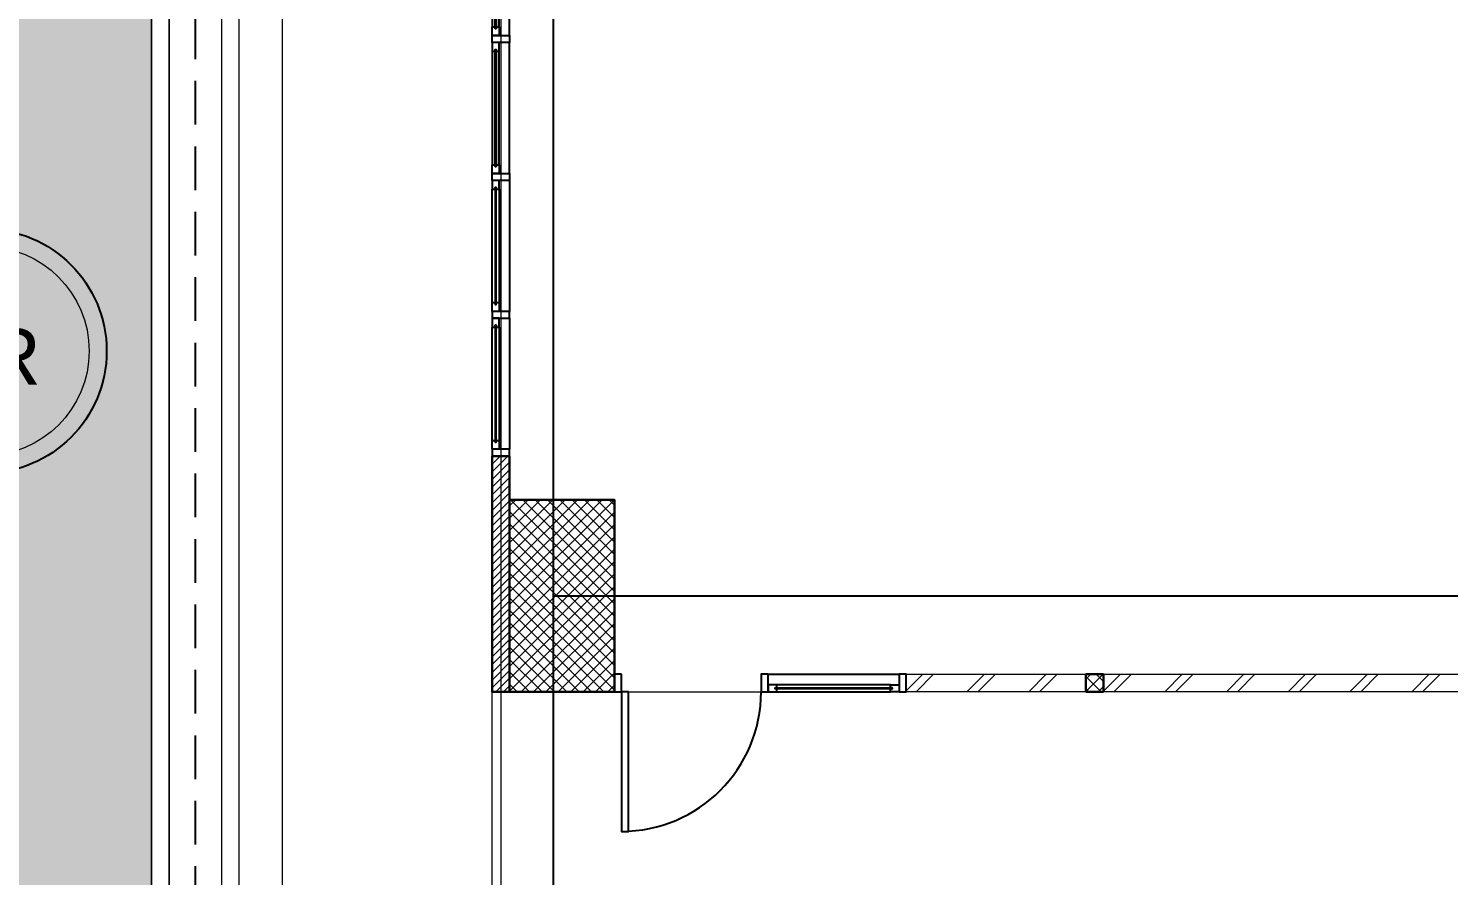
# Model space of a CAD drawing. Header units: inches. Extents: x 0 to 558, y -1 to 295.
# Drawn here: x 186.48 to 194.61, y 183.07 to 187.92 of the extents above; entities that cross this region are included whole.
import ezdxf
from ezdxf.enums import TextEntityAlignment as Align

# ---------------------------------------------------------------- set-up
doc = ezdxf.new("R2010")
doc.units = ezdxf.units.IN
doc.header["$MEASUREMENT"] = 0
doc.linetypes.add('$0$HIDDEN', pattern=[0.375, 0.25, -0.125])
for name, color, linetype, lineweight in [('ars', 11, 'Continuous', 0), ('ARSIR', 31, 'Continuous', 5), ('ARSIR BETON', 8, 'Continuous', 5), ('DINDING2', 146, 'Continuous', 5), ('KOL', 1, 'Continuous', 30), ('KOLOM', 4, 'Continuous', 9), ('lan', 7, 'Continuous', 15), ('RUMPUT', 93, 'Continuous', 0), ('SANITAIR', 15, 'Continuous', 9), ('tem', 5, 'Continuous', 20)]:
    doc.layers.add(name, color=color, linetype=linetype, lineweight=lineweight)
doc.layers.add('as', color=1, linetype='Continuous', plot=False)
doc.layers.add('KACA', color=151, linetype='Continuous')
doc.layers.add('Kusen', color=30, linetype='Continuous')
doc.layers.add('POLYLINE TPAK', color=4, linetype='Continuous', lineweight=20, plot=False)
doc.styles.get("Standard").update_dxf_attribs({"font": 'arial.ttf'})
pattern_1 = [(86.66968846814034, (37.07979678488971, 226.1472495293129), (-0.5066041251576352, 0.5692059985833484), [0.1428749999999999, -0.9347549999999997]), (41.66968846814034, (37.07979678488971, 226.1472495293129), (-0.5066044704663831, 0.5692063865624448), [0.142875, -0.6191249999999999]), (131.6696884681403, (37.07979678488971, 226.1472495293129), (-0.5692063865624448, -0.5066044704663831), [0.142875, -0.6191249999999999])]

# ---------------------------------------------------------------- blocks, each defined once
blk = doc.blocks.new('NOT. SR')
for radius in [0.7, 0.6]:
    blk.add_circle((0, 0), radius)
blk.add_text('SR', height=0.3250922322726625).set_placement((0.008316313864440872, -0.1932078653529175), align=Align.CENTER)
blk = doc.blocks.new('P.80')
at = {"layer": 'Kusen'}
for points in [[(-69.80936654230636, -74.83681232506237), (-69.76936654230636, -74.83681232506237), (-69.76936654230636, -74.03681232506237), (-69.80936654230636, -74.03681232506237)], [(-70.60936654230636, -74.93681232506236), (-70.56936654230635, -74.93681232506236), (-70.56936654230635, -74.83681232506237), (-70.60936654230636, -74.83681232506237)], [(-69.76936654230636, -74.93681232506236), (-69.72936654230635, -74.93681232506236), (-69.72936654230635, -74.83681232506237), (-69.76936654230636, -74.83681232506237)]]:
    blk.add_lwpolyline(points, close=True, dxfattribs=at)
blk.add_arc((-69.76936654230636, -74.83681232506237), 0.7999999999999972, 90.00000000000001, 180, dxfattribs=at)
blk = doc.blocks.new('K 10.10')
at = {"layer": 'ars'}
h = blk.add_hatch(dxfattribs=at)
h.set_pattern_fill('_USER', color=256, scale=0.05, angle=45, double=1, pattern_type=0)
h.set_pattern_definition([(45, (0, 0), (-0.03535533905932738, 0.03535533905932738), []), (135, (0, 0), (-0.03535533905932738, -0.03535533905932738), [])])
h.paths.add_polyline_path([(1560.538338707098, 1380.406891196838), (1560.638338707098, 1380.406891196838), (1560.638338707098, 1380.506891196838), (1560.538338707098, 1380.506891196838)])
at = {"layer": 'KOL'}
blk.add_lwpolyline([(1560.538338707098, 1380.406891196838), (1560.638338707098, 1380.406891196838), (1560.638338707098, 1380.506891196838), (1560.538338707098, 1380.506891196838)], close=True, dxfattribs=at)
blk = doc.blocks.new('k1')
at = {"layer": 'ars'}
h = blk.add_hatch(dxfattribs=at)
h.set_pattern_fill('_USER', color=256, scale=0.05, angle=45, double=1, pattern_type=0)
h.set_pattern_definition([(45, (0, -5.000000000000007), (-0.03535533905932738, 0.03535533905932738), []), (135, (0, -5.000000000000007), (-0.03535533905932738, -0.03535533905932738), [])])
h.paths.add_polyline_path([(-0.2999999999999972, -0.5499999999999972), (0.2999999999999972, -0.5499999999999972), (0.2999999999999972, 0.5500000000000043), (-0.2999999999999972, 0.5500000000000043)])
at = {"layer": 'KOL'}
blk.add_lwpolyline([(-0.2999999999999972, -0.5499999999999972), (0.2999999999999972, -0.5499999999999972), (0.2999999999999972, 0.5500000000000043), (-0.2999999999999972, 0.5500000000000043)], close=True, dxfattribs=at)
blk = doc.blocks.new('BV 320')
at = {"layer": 'KACA'}
for points in [[(0.02750000000031605, 3.120000000000118), (0.02750000000031605, 2.450000000000045), (0.03250000000014097, 2.450000000000045), (0.03250000000014097, 3.120000000000118)], [(0.02750000000031605, 2.330000000000098), (0.02750000000031605, 1.660000000000025), (0.03250000000014097, 1.660000000000025), (0.03250000000014097, 2.330000000000098)], [(0.02750000000031605, 0.8700000000000045), (0.02750000000031605, 1.540000000000077), (0.03250000000014097, 1.540000000000077), (0.03250000000014097, 0.8700000000000045)], [(0.02750000000014552, 0.07999999999998408), (0.02750000000014552, 0.7500000000000568), (0.03249999999997044, 0.7500000000000568), (0.03249999999997044, 0.07999999999998408)]]:
    blk.add_lwpolyline(points, close=True, dxfattribs=at)
at = {"layer": 'Kusen'}
for p, q in [((-0.04999999999984084, 2.410000000000082), (-0.04999999999984084, 3.160000000000082)), ((0.01000000000010459, 2.460000000000264), (0.01000000000010459, 3.1099999999999)), ((0.05000000000035243, 3.1099999999999), (0.05000000000035243, 2.460000000000264)), ((-0.04999999999984084, 1.620000000000061), (-0.04999999999984084, 2.370000000000061)), ((0.01000000000010459, 1.670000000000243), (0.01000000000010459, 2.319999999999879)), ((0.05000000000035243, 2.319999999999879), (0.05000000000035243, 1.670000000000243)), ((-0.04999999999984084, 1.580000000000041), (-0.04999999999984084, 0.8300000000000409)), ((0.01000000000010459, 1.529999999999859), (0.01000000000010459, 0.8800000000002228)), ((0.05000000000035243, 0.8800000000002228), (0.05000000000035243, 1.529999999999859)), ((-0.05000000000001137, 0.7900000000000205), (-0.05000000000001137, 0.04000000000002046)), ((0.009999999999934062, 0.7399999999998386), (0.009999999999934062, 0.09000000000020236)), ((0.0500000000001819, 0.09000000000020236), (0.0500000000001819, 0.7399999999998386))]:
    blk.add_line(p, q, dxfattribs=at)
for points in [[(-0.04999999999984084, 3.200000000000102), (-0.04999999999984084, 3.160000000000082), (0.0500000000001819, 3.160000000000082), (0.0500000000001819, 3.200000000000102)], [(-0.04999999999984084, 2.410000000000082), (-0.04999999999984084, 2.370000000000061), (0.0500000000001819, 2.370000000000061), (0.0500000000001819, 2.410000000000082)], [(-0.04999999999984084, 1.580000000000041), (-0.04999999999984084, 1.620000000000061), (0.0500000000001819, 1.620000000000061), (0.0500000000001819, 1.580000000000041)], [(-0.04999999999984084, 0.7900000000000205), (-0.04999999999984084, 0.8300000000000409), (0.0500000000001819, 0.8300000000000409), (0.0500000000001819, 0.7900000000000205)], [(-0.05000000000001137, 0), (-0.05000000000001137, 0.04000000000002046), (0.05000000000001137, 0.04000000000002046), (0.05000000000001137, 0)]]:
    blk.add_lwpolyline(points, close=True, dxfattribs=at)
for points in [[(0.02750000000014552, 3.1099999999999), (0.01000000000010459, 3.1099999999999), (0.01000000000010459, 3.160000000000082), (0.0500000000001819, 3.160000000000082), (0.0500000000001819, 3.1099999999999), (0.03250000000014097, 3.1099999999999), (0.03250000000014097, 3.120000000000118), (0.02750000000014552, 3.120000000000118), (0.02750000000014552, 3.1099999999999)], [(0.02750000000031605, 2.460000000000264), (0.01000000000027512, 2.460000000000264), (0.01000000000027512, 2.410000000000082), (0.05000000000035243, 2.410000000000025), (0.05000000000035243, 2.460000000000264), (0.0325000000003115, 2.460000000000264), (0.0325000000003115, 2.450000000000045), (0.02750000000031605, 2.450000000000045), (0.02750000000031605, 2.460000000000264)], [(0.02750000000014552, 2.319999999999879), (0.01000000000010459, 2.319999999999879), (0.01000000000010459, 2.370000000000061), (0.0500000000001819, 2.370000000000061), (0.0500000000001819, 2.319999999999879), (0.03250000000014097, 2.319999999999879), (0.03250000000014097, 2.330000000000098), (0.02750000000014552, 2.330000000000098), (0.02750000000014552, 2.319999999999879)], [(0.02750000000031605, 1.670000000000243), (0.01000000000027512, 1.670000000000243), (0.01000000000027512, 1.620000000000061), (0.05000000000035243, 1.620000000000005), (0.05000000000035243, 1.670000000000243), (0.0325000000003115, 1.670000000000243), (0.0325000000003115, 1.660000000000025), (0.02750000000031605, 1.660000000000025), (0.02750000000031605, 1.670000000000243)], [(0.02750000000031605, 1.529999999999859), (0.01000000000027512, 1.529999999999859), (0.01000000000027512, 1.580000000000041), (0.05000000000035243, 1.580000000000098), (0.05000000000035243, 1.529999999999859), (0.0325000000003115, 1.529999999999859), (0.0325000000003115, 1.540000000000077), (0.02750000000031605, 1.540000000000077), (0.02750000000031605, 1.529999999999859)], [(0.02750000000014552, 0.8800000000002228), (0.01000000000010459, 0.8800000000002228), (0.01000000000010459, 0.8300000000000409), (0.0500000000001819, 0.8300000000000409), (0.0500000000001819, 0.8800000000002228), (0.03250000000014097, 0.8800000000002228), (0.03250000000014097, 0.8700000000000045), (0.02750000000014552, 0.8700000000000045), (0.02750000000014552, 0.8800000000002228)], [(0.02750000000014552, 0.7399999999998386), (0.01000000000010459, 0.7399999999998386), (0.01000000000010459, 0.7900000000000205), (0.0500000000001819, 0.7900000000000773), (0.0500000000001819, 0.7399999999998386), (0.03250000000014097, 0.7399999999998386), (0.03250000000014097, 0.7500000000000568), (0.02750000000014552, 0.7500000000000568), (0.02750000000014552, 0.7399999999998386)], [(0.02749999999997499, 0.09000000000020236), (0.009999999999934062, 0.09000000000020236), (0.009999999999934062, 0.04000000000002046), (0.05000000000001137, 0.04000000000002046), (0.05000000000001137, 0.09000000000020236), (0.03249999999997044, 0.09000000000020236), (0.03249999999997044, 0.07999999999998408), (0.02749999999997499, 0.07999999999998408), (0.02749999999997499, 0.09000000000020236)]]:
    blk.add_lwpolyline(points, dxfattribs=at)
blk = doc.blocks.new('A-DAS')
at = {"layer": 'ars'}
h = blk.add_hatch(dxfattribs=at)
h.set_pattern_fill('ANSI31', color=256, scale=0.25, angle=180, style=0)
h.set_pattern_definition([(225, (-38.15000000149389, 51.299999261005), (0.0220970869120796, -0.02209708691207962), [])])
h.paths.add_polyline_path([(-38.0500000014939, 46.39999926113563), (-38.15000000149389, 46.39999926113562), (-38.15000000149389, 45.29999926098631), (-37.55000000151234, 45.29999926098631), (-37.5500000015122, 45.39999926098632), (-38.0500000014939, 45.3999992609817)])
h.paths.add_polyline_path([(-38.0500000014939, 54.44999976797159), (-38.14999919017491, 54.44999774021649), (-38.15000000149389, 53.09999952588321), (-38.0500000014939, 53.09999926284119)])
h.paths.add_polyline_path([(-38.15000000132464, 57.64999875409312), (-38.0500000014939, 57.64999875409517), (-38.0500000014939, 58.79999926100184), (-37.55000000009635, 58.79999926099723), (-37.55000000009635, 58.89999926097094), (-38.15000000149389, 58.89999926099723)])
h = blk.add_hatch(dxfattribs=at)
h.set_pattern_fill('TEMBOK', color=256, scale=0.25)
h.set_pattern_definition([(44.99999999999999, (-44.00000000074884, 3.41999926099718), (-0.1767766952966369, 0.1767766952966369), []), (44.99999999999999, (-43.93750000074884, 3.41999926099718), (-0.1767766952966369, 0.1767766952966369), [])])
h.paths.add_polyline_path([(-35.77999999910973, 53.09999926104841), (-34.75000000074884, 53.09999924265479), (-34.75000000074884, 53.19999924274792), (-35.78000000097238, 53.19999926102513)])
h = blk.add_hatch(dxfattribs=at)
h.set_pattern_fill('TEMBOK', color=256, scale=0.25)
h.set_pattern_definition([(44.99999999999999, (-41.10000000037631, 3.419999261113595), (-0.1767766952966369, 0.1767766952966369), []), (44.99999999999999, (-41.03750000223896, 3.41999926099718), (-0.1767766952966369, 0.1767766952966369), [])])
h.paths.add_polyline_path([(-34.64999999925872, 53.09999926093199), (-31.90000000037632, 53.0999992427712), (-31.90000000037632, 53.19999924274792), (-34.64999999925872, 53.19999926102513)])
at = {"layer": 'as'}
for p, q in [((-37.8000000014939, 58.64999926097856), (-37.8000000014939, 43.04999926112166)), ((-37.8000000014939, 53.64999926109498), (36.59999999887863, 53.64999926109498))]:
    blk.add_line(p, q, dxfattribs=at)
at = {"layer": 'as', "linetype": '$0$HIDDEN'}
blk.add_line((-39.84999911737144, 58.09999839406508), (-39.84999915204834, 42.19999926111838), dxfattribs=at)
at = {"layer": 'KOL'}
blk.add_lwpolyline([(-38.0500000014939, 54.44999875409404), (-38.15000000149389, 54.44999875409404), (-38.15000000149389, 53.09999952588322), (-38.0500000014939, 53.09999952588322)], close=True, dxfattribs=at)
at = {"layer": 'Kusen'}
for p, q in [((-36.57000000184728, 53.19999926105602), (-35.82000000287228, 53.19999927502586)), ((-35.86999999989204, 53.13999926120208), (-36.51999999981753, 53.13999926120208)), ((-36.52000000168017, 53.09999926116483), (-35.86999999989204, 53.09999926093199))]:
    blk.add_line(p, q, dxfattribs=at)
blk.add_lwpolyline([(-35.82000000100963, 53.09999926104841), (-35.78000000004106, 53.09999926128124), (-35.78000000004106, 53.19999926125796), (-35.82000000287228, 53.19999926102513)], close=True, dxfattribs=at)
for points in [[(-36.52000000168017, 53.12249926112757), (-36.51999999981753, 53.13999926120208), (-36.57000000056259, 53.13999926108566), (-36.57000000056259, 53.09999926104841), (-36.52000000168017, 53.09999926116483), (-36.52000000168017, 53.11749926112292), (-36.52999999959401, 53.1174992610065), (-36.52999999959401, 53.12249926101116), (-36.52000000168017, 53.12249926112757)], [(-35.86999999989204, 53.12249926101116), (-35.86999999989204, 53.13999926120208), (-35.82000000100963, 53.13999926108566), (-35.82000000100963, 53.09999926104841), (-35.86999999989204, 53.09999926093199), (-35.86999999989204, 53.11749926089009), (-35.86000000197821, 53.1174992610065), (-35.86000000011556, 53.12249926101116), (-35.86999999989204, 53.12249926101116)]]:
    blk.add_lwpolyline(points, dxfattribs=at)
at = {"layer": 'Kusen', "color": 141}
blk.add_lwpolyline([(-36.52999999959401, 53.12249926101116), (-35.86000000011556, 53.12249926101116), (-35.86000000197821, 53.1174992610065), (-36.52999999959401, 53.1174992610065)], close=True, dxfattribs=at)
at = {"layer": 'lan'}
for p, q in [((-39.34999915210123, 42.6999992611166), (-39.34999911737144, 58.09999839411795)), ((-38.15000000149389, 46.39999926113563), (-38.15000000149389, 53.09999952588322)), ((-37.37000000056248, 53.0999992610483), (-36.61000000056249, 53.0999992610483))]:
    blk.add_line(p, q, dxfattribs=at)
at = {"layer": 'POLYLINE TPAK', "color": 3}
blk.add_lwpolyline([(24.15000213688324, 58.85003274676802), (-25.35000216443224, 58.85001051584733), (-25.35000160058199, 60.74999731232199), (-31.64999939571903, 60.74999918194307), (-31.64999893042319, 58.84999918508458), (-38.10000007529929, 58.84999926062538), (-38.10000000014901, 45.3499991415587), (-7.150000005011776, 45.34999923406322), (-7.150000005012267, 43.29999926124607), (-7.150000005012267, 15.94999928345494), (-38.10000018270362, 15.94998529291508), (-38.10004961401582, 2.449999242604196), (-31.64999900420644, 2.449996820279026), (-31.64999722187894, 0.5499993368026743), (-25.35000158497234, 0.5500011345169469), (-25.35000155566103, 2.449999306154105), (24.15000213020042, 2.449976706321813)], dxfattribs=at)
at = {"layer": 'SANITAIR'}
blk.add_line((-40.09999911737144, 58.09999839403865), (-40.09999915202191, 41.94999926112139), dxfattribs=at)
for points in [[(-4.379665463952776, 60.74999815015535), (-24.60000160058175, 60.74999829990458), (-24.60000137800768, 61.49999847729826), (-32.39999947823328, 61.49999657325395), (-32.39999948378768, 60.74999835767038), (-37.34999911736766, 60.74999839432944, 0.4142135624044838), (-39.99999911737142, 58.09999839404922), (-39.99999915203249, 42.04999926112104), (-31.92211144759024, 42.04999926109018)], [(-4.379665463952804, 60.44999815015534), (-24.90000168961137, 60.44999830212633), (-24.90000146703733, 61.19999840406574), (-32.09999948045503, 61.19999664648641), (-32.09999948600943, 60.4499983554486), (-37.34999911736809, 60.44999839432943, 0.4142135624044847), (-39.69999911737143, 58.09999839408094), (-39.69999915206419, 42.34999926111998), (-31.92211144750929, 42.34999926109018)], [(-4.379665463952833, 60.34999815015534), (-25.00000171928791, 60.34999830286692), (-25.00000149671388, 61.09999837965489), (-31.99999948119563, 61.09999667089726), (-31.99999948675002, 60.34999835470802), (-37.34999911736823, 60.34999839432943, 0.4142135624044846), (-39.59999911737144, 58.09999839409151), (-39.5999991520748, 42.44999926111963), (-31.92211144748232, 42.44999926109018)]]:
    blk.add_lwpolyline(points, format="xyb", dxfattribs=at)
at = {"layer": 'tem'}
for points in [[(-35.77999999910973, 53.09999926104841), (-35.78000000097238, 53.19999926102513), (-34.75000000074884, 53.19999926102513), (-34.75000000074884, 53.09999926104841)], [(-34.64999999925872, 53.09999926093199), (-34.64999999925872, 53.19999926102513), (-31.90000000037632, 53.19999926102513), (-31.90000000037632, 53.09999926104841)]]:
    blk.add_lwpolyline(points, close=True, dxfattribs=at)
at = {"rotation": 180}
blk.add_blockref('BV 320', (-38.10000000149391, 57.64999875409414), dxfattribs=at)
at = {"layer": 'KOL', "xscale": -1, "rotation": 180}
blk.add_blockref('k1', (-37.75000000149389, 53.64999926097856), dxfattribs=at)
at = {"layer": 'KOLOM', "extrusion": (0, 0, -1), "xscale": -1, "zscale": -1, "rotation": 180}
blk.add_blockref('K 10.10', (-1525.888338704776, 1433.606890457758), dxfattribs=at)
at = {"layer": 'Kusen', "rotation": 180}
blk.add_blockref('P.80', (-107.1793665428689, -21.73681306401395), dxfattribs=at)

msp = doc.modelspace()

# ---------------------------------------------------------------- hatches: boundary and pattern name
at = {"layer": 'ARSIR'}
h = msp.add_hatch(dxfattribs=at)
h.set_pattern_fill('AR-HBONE', color=256, scale=0.003, style=0)
h.set_pattern_definition([(45, (37.07979678488971, 226.1472495293129), (4.263256414560601e-17, 0.4310522938113194), [0.9144000000000001, -0.3048]), (135, (37.29532278488971, 226.362775529313), (4.263256414560601e-17, 0.4310522938113194), [0.9144000000000001, -0.3048])])
edge = h.paths.add_edge_path()
edge.add_arc((191.2827530460387, 190.0678956543874), 15.19998324846395, 89.99999999999604, 179.9999999982171)
edge.add_line((176.0827697975748, 190.0678956548604), (176.0827697958074, 133.2715304004354))
edge.add_arc((191.2827692281026, 133.2715303999624), 15.19999943229521, 179.9999999982171, 214.2302885441299)
edge.add_line((178.7156632049422, 124.7212187714648), (179.7077968028932, 125.3962385326868))
edge.add_arc((191.2827486305766, 133.2715098016121), 13.99997883471085, 179.9999999982458, 214.2302680237529, ccw=False)
edge.add_line((177.2827697958658, 133.2715098020407), (177.2827697976046, 190.0678956548161))
edge.add_arc((191.2827530460388, 190.0678956543874), 13.99998324843415, 90, 179.9999999982458, ccw=False)
edge.add_line((191.2827530460388, 204.0678789028216), (270.5465688321954, 204.0678789028216))
edge.add_arc((270.5465688321954, 204.9086305199022), 0.8407516170806038, 270.0000000000019, 359.9969732944158)
edge.add_line((271.3873204481029, 204.9085861063758), (191.2827530460398, 205.2678789028514))
h = msp.add_hatch(dxfattribs=at)
h.set_pattern_fill('AR-HBONE', color=256, scale=0.003, style=0)
h.set_pattern_definition([(45, (183.2674889524655, 164.5562491017591), (4.263256414560601e-17, 0.4310522938113194), [0.9144000000000001, -0.3048]), (135, (183.4830149524655, 164.7717751017591), (4.263256414560601e-17, 0.4310522938113194), [0.9144000000000001, -0.3048])])
edge = h.paths.add_edge_path()
edge.add_line((184.4674891531389, 164.6615288299662), (183.2674889524675, 164.6615288301367))
edge.add_line((183.2674889524675, 164.6615288301367), (183.2674889524656, 189.9562649485786))
edge.add_arc((191.2674722009004, 189.9562649485785), 7.999983248434745, 90.00000000000023, 179.9999999999997, ccw=False)
edge.add_line((191.2674722009003, 197.9562481970133), (191.2827530461605, 197.95624729592))
edge.add_line((191.2827530461605, 197.95624729592), (191.2827530461605, 196.7562470945383))
edge.add_line((191.2827530461605, 196.7562470945383), (191.2674722009171, 196.7562479956316))
edge.add_arc((191.2674722009171, 189.9562649485618), 6.799983047069759, 90, 179.9999999983974)
edge.add_line((184.4674891538473, 189.956264948752), (184.4674891531389, 164.6615288301032))
at = {"layer": 'ARSIR BETON'}
h = msp.add_hatch(dxfattribs=at)
h.set_pattern_fill('AR-HBONE', color=256, scale=0.004, style=0)
h.set_pattern_definition([(45, (37.07979678488971, 226.1472495293129), (5.684341886080802e-17, 0.5747363917484258), [1.2192, -0.4064]), (135, (37.36716478488971, 226.4346175293129), (5.684341886080802e-17, 0.5747363917484258), [1.2192, -0.4064])])
edge = h.paths.add_edge_path()
edge.add_arc((191.2827530460388, 190.0678956543874), 13.99998324843415, 90, 180)
edge.add_line((177.2827697976046, 190.0678956543874), (177.2827697958809, 133.2715303996917))
edge.add_arc((191.2827486305768, 133.2715098016121), 13.99997883471105, 179.9999157010851, 263.1191927485166)
edge.add_line((189.6054912243188, 119.3723654047253), (189.6054912243184, 112.3226705917808))
edge.add_line((189.6054912243184, 112.3226705917808), (189.7054912243192, 112.3226705917808))
edge.add_line((189.7054912243192, 112.3226705917808), (189.705491224319, 112.2226705917809))
edge.add_line((189.705491224319, 112.2226705917809), (201.7054912243115, 112.2226705917805))
edge.add_line((201.7054912243115, 112.2226705917805), (201.7054912496359, 119.2715309675217))
edge.add_line((201.7054912496359, 119.2715309675217), (380.2200184182929, 119.2715309631573))
edge.add_arc((380.2200184175784, 133.271530397784), 13.99999943462672, 270.0000000029237, 359.9999999993218)
edge.add_line((394.2200178522052, 133.2715303976183), (394.2200178527473, 186.8365306403635))
edge.add_arc((380.0700144284386, 186.8365266512287), 14.15000342430926, 1.615268768599631e-05, 89.99998380649028)
edge.add_line((380.0700184276549, 200.9865300755374), (288.3872765684852, 200.9865301410767))
edge.add_arc((288.3872765719509, 203.9865301406582), 2.999999999581492, 180.0000000198341, 269.9999999338081, ccw=False)
edge.add_line((285.3872765723694, 203.9865301396197), (285.3985681154834, 204.9823001466166))
edge.add_line((285.3985681154834, 204.9823001466166), (271.3873246073365, 205.1475171556722))
edge.add_line((271.3873246073365, 205.1475171556722), (271.3873204512137, 204.9086303990666))
edge.add_arc((270.5465688308253, 204.90863052321), 0.8407516203884131, 270.00000009337174, 359.9999915398413, ccw=False)
edge.add_line((270.5465688321954, 204.0678789028216), (191.2827530460388, 204.0678789028216))
edge = h.paths.add_edge_path()
edge.add_line((191.2672355975751, 197.9562481935145), (265.7565847507126, 197.9584512519224))
edge.add_arc((265.7568436984304, 189.2029500703031), 8.755501185448518, 41.34299786484178, 90.00169454735197, ccw=False)
edge.add_line((272.3301992487418, 194.9865300876956), (332.5823111287879, 194.9865300876956))
edge.add_line((332.5823111287879, 194.9865300876955), (332.5823111294587, 191.871529060519))
edge.add_line((332.5823111294587, 191.8715290605191), (340.1822420460586, 191.8715290631811))
edge.add_line((340.1822420460586, 191.8715290631811), (340.1822420691279, 194.9865300704816))
edge.add_line((340.1822420691279, 194.9865300704816), (380.0700186656723, 194.9865296794636))
edge.add_arc((380.0700185857783, 186.8365304170786), 8.149999262385025, -2.2737367544323206e-13, 89.99999943833228, ccw=False)
edge.add_line((388.2200178481633, 186.8365304170786), (388.2200178481633, 163.1715301763664))
edge.add_line((388.2200178481633, 163.1715301763664), (388.2200178453184, 157.7117318763081))
edge.add_line((388.2200178453184, 157.7117318763081), (388.2200178477973, 133.271530398664))
edge.add_arc((380.2200184175098, 133.2715303978526), 7.999999430287525, -89.99999999975239, 5.811386927234707e-09, ccw=False)
edge.add_line((380.2200184175443, 125.2715309675651), (191.2827530423658, 125.2715309667489))
edge.add_arc((191.1850453941413, 133.1732207511342), 7.902293858948923, 180.1231675278102, 270.7084498023279, ccw=False)
edge.add_line((183.2827697939069, 133.1562333699121), (183.2674892419708, 189.9541127231707))
edge.add_arc((191.2674722009004, 189.9562649485785), 7.999983248434781, 90.00169455004323, 180.015414211516, ccw=False)
at = {"layer": 'RUMPUT'}
h = msp.add_hatch(dxfattribs=at)
h.set_pattern_fill('GRASS', color=256, scale=0.03, angle=356.6696884681404, style=0)
h.set_pattern_definition(pattern_1)
edge = h.paths.add_edge_path()
edge.add_line((173.8596473018068, 124.7086841961878), (178.5194686754951, 124.7086841961878))
edge.add_line((178.5194686754951, 124.7086841961878), (178.576989384379, 124.7478196964552))
edge.add_arc((191.2745198704961, 133.2689901792037), 15.29175028706457, 179.9904195417624, 213.8651193647624, ccw=False)
edge.add_line((175.9827697972054, 133.2715471210163), (175.9827697975748, 190.0678956543905))
edge.add_arc((191.2827115528424, 190.0679371475861), 15.29994175532382, 89.99902697357118, 180.0001553852311, ccw=False)
edge.add_line((191.282971384331, 205.3678789007036), (269.9053067584439, 205.0253270853659))
edge.add_line((269.9053067584439, 205.0253270853659), (167.2318890602109, 206.0180894513984))
edge.add_line((167.2318890602109, 206.0180894513984), (167.5209522787765, 198.8984623769369))
edge.add_line((167.5209522787765, 198.8984623769369), (170.7476549029263, 161.1322737417141))
edge.add_line((170.7476549029263, 161.1322737417141), (173.8596473018068, 124.7086841961878))
h = msp.add_hatch(dxfattribs=at)
h.set_pattern_fill('GRASS', color=256, scale=0.03, angle=356.6696884681404, style=0)
h.set_pattern_definition(pattern_1)
edge = h.paths.add_edge_path()
edge.add_line((222.8076111792173, 191.8715291200184), (222.8076111793155, 197.4562477464109))
edge.add_arc((222.4076111793156, 197.4562477464179), 0.3999999999999773, 359.9999999989924, 450.000000000004)
edge.add_line((222.4076111793155, 197.8562477464179), (221.7659464513364, 197.8562477464179))
edge.add_arc((221.7659464513364, 197.4562477464179), 0.4000000000000021, 90, 179.8248949484122)
edge.add_line((221.3659483193573, 197.4574702083898), (221.3518862075982, 192.8562486040339))
edge.add_line((221.3518862075982, 192.8562486040339), (191.1674722008954, 192.8562477435673))
edge.add_line((191.1674722008954, 192.8562477435673), (191.1674722010819, 196.6555021341587))
edge.add_arc((191.2674721969896, 189.9562653992691), 6.699983046939429, 90.85519477074263, 179.9999999990425)
edge.add_line((184.5674891500502, 189.956265399381), (184.5674891548407, 164.7715288434159))
edge.add_line((184.5674891548407, 164.7715288434159), (189.4120614975618, 164.7715310903612))
edge.add_arc((189.4168289843556, 165.1662998175703), 0.3947975138126398, 269.3080921184508, 360.6780141321439)
edge.add_line((189.8115988560339, 165.1709715760959), (189.8115988554121, 170.2314407169422))
edge.add_line((189.8115988554121, 170.2314407169422), (194.9669349657003, 170.2314447087686))
edge.add_arc((194.9651651788577, 170.6314407485308), 0.3999999549636802, 270.2535041474397, 359.9999996728059)
edge.add_line((195.3651651338214, 170.6314407462466), (195.3651651342994, 172.5215302302063))
edge.add_line((195.3651651342994, 172.5215302302063), (187.1872774384456, 172.5215302302375))
edge.add_line((187.1872774384456, 172.5215302302375), (187.1872774730702, 189.0041720781548))
edge.add_arc((189.939072412773, 189.1174584457779), 2.754125848842658, 90.36187236940839, 182.3574313061966, ccw=False)
edge.add_line((189.9216778432424, 191.8715293635674), (222.8076111792173, 191.8715291200184))

# ---------------------------------------------------------------- linework, layer by layer
msp.add_circle((186.2295293032055, 186.0738985723387), 0.6999999999999602)
at = {"layer": 'DINDING2'}
msp.add_lwpolyline([(222.9076111792155, 191.7715291192778), (222.9076111793155, 197.4562477464091, 0.4142135623782487), (222.4076111793155, 197.9562477464179), (221.7659464513364, 197.9562477464179, 0.4133187169478473), (221.2659487863626, 197.4577758238827), (221.2521913575023, 192.9562486011919), (191.2674722009003, 192.9562477464179), (191.2674722010868, 196.7562475450362), (191.2674721971032, 196.7562484462085, 0.4142135623730921), (184.4674891500502, 189.9562653993827), (184.4674891548597, 164.6715287970352), (189.4114917575909, 164.6715310900969, 0.4204828780974549), (189.9115988560338, 165.1715298992755), (189.9115988554244, 170.1314407943731), (194.9671439025634, 170.1314447089303, 0.4130549225027141), (195.4651651338214, 170.6314407456755), (195.4651651343246, 172.6215302302059), (187.2872774386557, 172.6215302302371), (187.2872774730745, 189.006248647269, -0.4246437879642222), (189.9219965569798, 191.7715293635651), (222.9076111792155, 191.7715291192778)], format="xyb", dxfattribs=at)
msp.add_lwpolyline([(222.8076111792173, 191.8715291200184), (222.8076111793155, 197.4562477464109, 0.4142135623782516), (222.4076111793155, 197.8562477464179), (221.7659464513364, 197.8562477464179, 0.4133187169478498), (221.3659483193573, 197.4574702083898), (221.3518862075982, 192.8562486040339), (191.1674722008954, 192.8562477435673), (191.1674722010819, 196.6555021341586, 0.4098485749977736), (184.5674891500502, 189.956265399381), (184.5674891548407, 164.7715288434159), (189.4120614975618, 164.7715310903612, 0.4212340023123881), (189.8115988560339, 165.1709715760959), (189.8115988554121, 170.2314407169422), (194.9669349657003, 170.2314447087686, 0.4129182528587316), (195.3651651338214, 170.6314407462466), (195.3651651342994, 172.5215302302063), (187.1872774384456, 172.5215302302375), (187.1872774730702, 189.0041720781548, -0.4244519471348883), (189.9216778432424, 191.8715293635674)], format="xyb", close=True, dxfattribs=at)

# ---------------------------------------------------------------- block references
msp.add_blockref('A-DAS', (227.2872766431683, 131.0215309691225))
at = {"layer": 'SANITAIR'}
msp.add_blockref('NOT. SR', (186.2295293032055, 186.0738985723387), dxfattribs=at)

doc.saveas('drawing.dxf')
